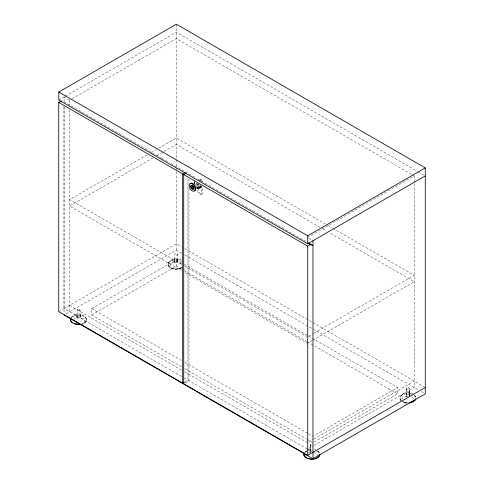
<?xml version="1.0" encoding="UTF-8"?>
<svg xmlns="http://www.w3.org/2000/svg" width="484" height="484" viewBox="0 0 484 484"><rect width="100%" height="100%" fill="white"/><g stroke="black" fill="none" stroke-linecap="round" stroke-linejoin="round"><path stroke-width="0.36" stroke-dasharray="2.42 1.81" d="M194.749 183.327L194.768 181.827M200.685 186.007L200.237 187.738L200.334 185.886M194.586 183.248L194.719 181.415M199.269 187.683L201.205 186.564L198.7 186.479L196.764 187.598L199.269 187.683L199.493 184.634M77.101 314.219L76.853 316.669L77.428 309.191L80.005 309.379L80.253 317.401L80.005 312.846M174.585 258.734L174.331 261.185L174.912 253.707L177.489 253.894L177.737 261.917L177.489 257.367M71.13 318.048L72.975 315.737C79.733 309.687 93.491 320.329 82.092 324.631M80.005 309.379L79.678 310.867L77.101 310.68M177.489 253.894L177.162 255.389L174.585 255.195M194.556 182.008L194.653 183.521M200.316 187.387L200.491 185.221M310.008 451.602L310.698 449.085L310.589 450.913L310.377 444.058L312.307 443.919M406.106 395.325L406.802 392.802L406.693 394.635L406.475 387.775L409.053 387.587L409.555 395.918L409.053 391.06L409.748 395.543M194.344 181.851L194.598 184.501M197.067 182.214L197.738 191.452L198.228 192.82A4.429 2.553 59.9 0 0 201.55 194.411L201.87 193.431L201.302 185.608M201.55 194.411L202.379 193.927L202.699 192.947L202.233 186.552M76.714 317.05L77.101 315.985M174.198 261.566L174.585 260.507M86.563 319.984L85.977 321.551L84.494 322.913L82.292 323.899A8.022 4.628 0 0 0 85.977 321.551L86.563 319.984L86.188 318.387C82.855 314.316 75.837 314.201 71.874 317.371M181.439 268.305C177.138 270.816 168.789 270.12 168.021 264.143L168.613 262.57L170.459 260.253C173.931 258.414 178.293 257.99 181.712 260.18M197.369 187.998L198.888 187.12L201.695 186.927C199.832 188.966 197.309 188.609 195.972 186.37M305.579 456.345L306.535 454.331M401.998 399.391L402.948 397.376L407.135 395.997L409.464 396.366M304.309 453.084L307.999 449.442M413.312 394.006C410.698 392.004 407.092 392.403 404.098 393.159L400.837 396.039L399.984 397.57L400.099 399.209L401.169 401.073M73.501 319.543L74.693 318.333L79.34 317.601L83.526 318.98L84.803 321.666L82.413 324.08M181.331 267.15L179.897 268.596L175.244 269.334L171.058 267.954L169.787 265.268L172.177 262.854L176.823 262.116L181.01 263.496L182.28 266.182M168.613 262.57C172.08 258.928 178.257 258.946 182.371 261.481M400.831 396.039C403.626 393.54 407.818 393.099 411.327 394.085M199.874 187.974L200.63 186.219L200.219 184.12M199.789 180.326L201.175 179.522L202.99 181.276M202.028 181.536L202.373 181.337L200.654 180.447M198.978 183.805L198.15 184.283L200.352 185.336M58.8 100.049L64.674 96.655M65.328 96.28L176.345 32.186L417.426 171.372M64.051 101.549L64.051 97.018L69.587 100.206L71.535 99.081M72.189 98.706L176.345 38.569L411.588 174.391M147.051 154.892L69.587 199.614L181.325 264.131M150.954 152.635L156.163 149.629M158.77 148.128L176.345 137.976L325.333 223.995M152.908 157.899L69.587 206.002L181.325 270.52M156.816 155.642L163.326 151.885M163.973 151.51L176.345 144.365L320.106 227.365M58.733 311.605L63.991 308.568L181.651 376.504M64.051 308.604L176.345 243.773L181.573 246.792M66.012 313.862L176.345 250.161L181.573 253.18M181.397 366.769L91.712 314.993L91.712 308.604L176.345 259.745L181.579 262.764M91.712 314.993L176.345 266.127L181.579 269.152M307.443 237.535L414.201 175.898L414.201 182.698M185.021 381.815L187.937 380.134L187.937 178.614M184.894 383.092L188.978 380.733L188.978 189.026M308.744 336.192L313.299 333.561M313.953 333.186L414.201 275.305L333.173 228.527M311.999 340.7L307.443 343.331L184.592 272.401M312.652 340.325L414.201 281.694L329.253 232.647M314.279 441.989L397.606 393.873L397.606 387.49L312.973 436.35L308.393 433.706M308.744 441.989L313.299 439.357M313.953 438.982L414.201 381.102M308.744 448.372L313.299 445.746M313.953 445.365L414.201 387.49L414.201 183.454M197.145 187.859L195.669 186.425L197.036 187.919L198.978 188.457L200.182 187.75L199.051 188.203L197.454 187.961L198.785 188.397L198.428 188.3M180.877 267.924C176.884 269.63 171.257 269.364 168.402 265.734L168.021 264.143M199.741 180.157L201.175 179.522M307.618 450.622L304.732 452.322A8.022 4.634 0 0 1 308.163 450.362M308.248 453.199L311.037 452.28M308.713 449.309L311.581 448.789M308.792 450.193L312.894 449.963M406.475 387.775L406.802 389.269L409.379 389.082M310.377 444.058L310.698 445.546L311.992 445.455M197.762 187.901L200.055 187.75M406.856 402.718L403.009 401.859A8.022 4.628 0 0 0 407.552 402.821M408.133 403.124L404.067 402.476L402.156 400.546M313.36 452.649L315.689 453.012L318.073 455.432M406.518 403.462L401.932 401.817M199.075 188.591L196.728 188.101L200.176 187.81L196.934 187.98L200.63 186.219L200.201 186.715L199.293 184.767M313.91 449.001L315.961 449.454M174.343 268.844L171.766 268.239L169.702 267.156A8.022 4.628 0 0 1 174.93 259.739M410.365 393.788L411.6 394.17M197.454 187.961L197.895 188.149M175.057 262.516L174.282 261.941A1.839 1.107 -2.6 0 1 176.001 260.446A1.839 1.107 -2.6 0 1 177.809 261.796A1.839 1.107 -2.6 0 1 175.057 262.516L174.282 261.941M77.573 318L76.805 317.425A1.839 1.107 -2.6 0 1 78.517 315.931A1.839 1.107 -2.6 0 1 80.326 317.28A1.839 1.107 -2.6 0 1 77.573 318L76.805 317.425M418.079 171.747L423.96 175.141M412.241 174.766L414.201 175.898M327.946 225.508L332.52 228.145M322.719 228.878L326.639 231.14M308.671 238.243L311.744 240.022M63.991 101.767L137.057 143.954M137.704 144.329L161.19 157.887M161.844 158.268L168.365 162.031M170.979 163.538L187.29 172.957M188.978 173.931L194.852 177.319M197.46 178.832L200.727 180.713M201.38 181.089L305.797 241.377M184.84 248.679L312.265 322.247M312.894 322.61L423.96 386.734M184.84 255.068L418.733 390.104M421.346 391.61L425.267 393.873M184.198 264.276L307.927 335.708M308.58 336.09L397.606 387.49M184.592 266.018L306.789 336.568M184.198 270.665L306.614 341.341M307.267 341.722L397.606 393.873M91.712 308.604L181.397 360.386M184.67 362.274L307.739 433.325M184.67 368.663L306.426 438.958M307.086 439.339L312.319 442.358M69.587 305.41L181.325 369.927M184.592 371.809L307.443 442.739M184.265 378.01L306.789 448.747M307.098 448.922L311.744 451.608M413.989 395.277L415.762 397.225L415.816 398.029L414.564 394.835M316.742 450.822L318.611 452.02L319.718 454.313M317.365 451.221L318.617 452.02L319.664 453.508L318.466 451.118M406.372 396.063L407.365 396.511L406.372 396.063A1.839 1.113 -2.1 0 1 407.232 394.418A1.839 1.113 -2.1 0 1 409.724 395.156L409.053 392.79L409.053 387.587M310.268 452.346L310.698 452.625L310.268 452.346A1.839 1.113 -2.1 0 1 310.371 451.064A1.839 1.113 -2.1 0 1 312.386 450.64M411.787 396.735L414.171 399.149M84.888 316.966L86.194 318.393M196.123 183.618L198.888 187.12M196.431 183.345L198.7 186.479M414.715 395.743L415.768 397.225M400.443 400.177L399.984 397.57A8.022 4.628 0 0 1 404.884 393.922M409.053 392.79L409.573 394.853M194.29 182.922L194.405 183.563M177.489 259.097L177.87 261.541M80.005 314.582L80.392 317.02M198.053 183.866L198.567 190.974L199.057 192.342A4.429 2.553 59.9 0 0 202.379 193.927M406.802 389.269L406.802 394.575M310.698 445.546L310.698 450.852M188.978 179.213L188.978 182.988M176.345 24.2L176.345 171.227M176.345 171.572L176.345 250.161M176.345 259.745L176.345 266.127M69.587 100.206L69.587 105.5M69.587 110.031L69.587 311.799M64.051 106.837L64.051 314.993M63.991 106.298L63.991 308.568M181.972 267.428A8.022 4.628 0 0 1 177.132 268.904M71.523 317.577A8.022 4.628 0 0 1 77.446 315.223M199.106 180.018A4.429 2.553 59.9 0 1 200.479 180.677M195.294 184.307A2.111 1.216 59.9 0 1 195.657 184.688M195.966 185.142A2.111 1.216 59.9 0 1 196.202 185.632M401.139 400.667L400.086 399.179L401.133 400.661"/><path stroke-width="0.73" d="M70.833 318.835L70.543 319.621L70.918 321.213C72.866 323.947 76.508 324.504 79.642 324.389L74.294 323.723M415.441 399.596L413.312 401.629L409.597 402.658M425.267 175.898L307.721 243.761L58.8 100.049L58.8 92.063L176.345 24.2L425.267 167.912L425.267 393.873L312.973 458.705L64.051 314.993M184.434 382.154L182.686 383.165L58.733 311.605L58.733 102.408L61.359 100.89M58.733 102.408L182.686 173.968L185.311 172.455M425.267 387.49L307.721 455.353L183.726 383.764L183.726 174.573L186.352 173.054M58.8 92.063L307.721 235.781L425.267 167.912M183.726 174.573L307.721 246.156L310.347 244.644L312.973 245.521L308.405 242.883M307.739 243.137L310.347 244.644M312.973 240.729L312.973 458.705M307.721 235.781L307.721 243.761M307.721 246.156L307.721 455.353M182.686 173.968L182.686 383.165M72.219 322.64A8.022 4.634 0 0 1 70.827 318.551M415.871 398.834A8.022 4.628 0 0 1 408.938 402.791M193.915 188.439A2.111 1.216 59.9 0 1 192.215 188.706A2.111 1.216 59.9 0 1 190.98 186.152A2.111 1.216 59.9 0 1 192.469 185.439M193.527 186.552A2.111 1.216 59.9 0 1 193.915 187.55M192.971 188.742A2.111 1.216 59.9 0 1 191.882 187.719M191.44 186.727A2.111 1.216 59.9 0 1 191.374 185.802M190.085 183.872A4.302 2.48 59.9 0 1 194.798 185.396A4.302 2.48 59.9 0 1 194.586 190.835M319.773 455.111C316.881 460.502 307.261 460.466 303.988 455.456L303.885 453.853L303.988 455.45L305.035 456.944L306.91 458.142A8.022 4.628 0 0 0 319.773 455.111L319.718 454.313L319.773 455.111M193.11 186.515L191.827 185.777L191.833 187.919L193.116 188.657L193.11 186.515M190.666 186.642A2.111 1.216 59.9 0 0 193.007 189.256A2.111 1.216 59.9 0 0 192.783 186.152A2.111 1.216 59.9 0 0 190.666 186.642M189.123 185.904A4.302 2.48 59.9 0 0 193.896 191.234A4.302 2.48 59.9 0 0 193.443 184.912A4.302 2.48 59.9 0 0 189.123 185.904"/></g></svg>
